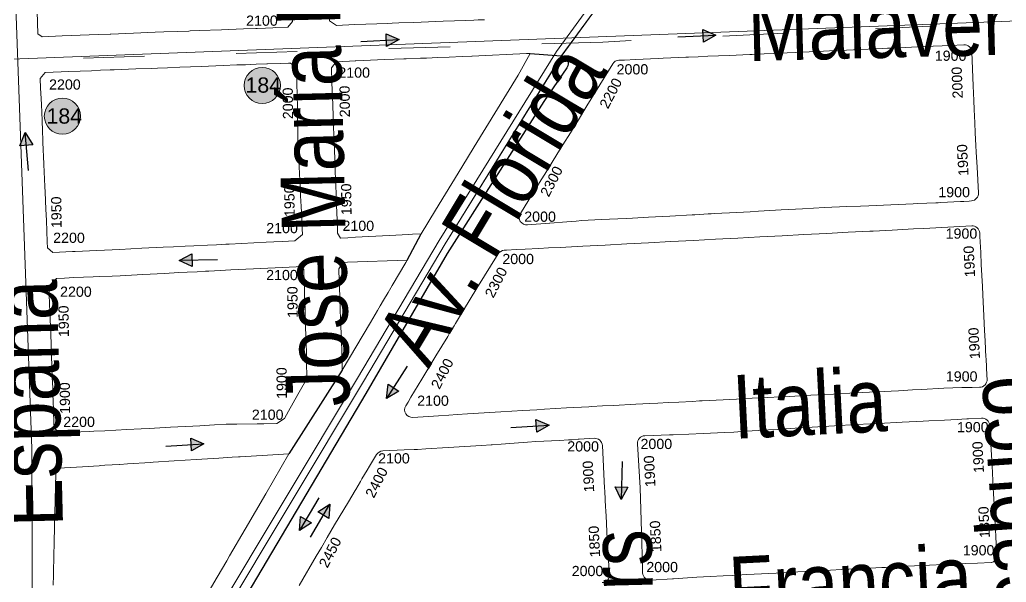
# Model space of a CAD drawing. Header units: millimetres. Extents: x 11558 to 23675, y 49449 to 61482.
# Drawn here: x 18738.4 to 19125.6, y 55538.5 to 55759.5 of the extents above; entities that cross this region are included whole.
import ezdxf

# ---------------------------------------------------------------- set-up
doc = ezdxf.new("R2010")
doc.units = ezdxf.units.MM
doc.linetypes.add('ACAD_ISO03W100', pattern=[30, 12, -18])
for name, color, linetype in [('0. plano base - nombres calles', 22, 'Continuous'), ('0. Plano Base - PLANO', 254, 'Continuous'), ('0. Plano base - sentido calles', 253, 'Continuous'), ('0. vias del tren', 252, 'VÍAS'), ('0.BARRIOS - DIVISIÓN', 12, 'ACAD_ISO03W100'), ('7. puesta en valor CC la lucila', 212, 'Continuous'), ('numeración', 7, 'Continuous')]:
    doc.layers.add(name, color=color, linetype=linetype)
doc.layers.add('Linea 184 IDA', color=7, linetype='Continuous', true_color=0x3d3d3d)
doc.layers.add('Linea 184 REGRESO', color=7, linetype='Continuous', true_color=0x18f75b)
doc.layers.get('7. puesta en valor CC la lucila').off()
doc.styles.get("Standard").update_dxf_attribs({"font": 'arial.ttf'})
doc.linetypes.add('VÍAS', pattern='A,0.15,[130,ltypeshp.shx,S=0.25,R=0,X=0,Y=0],0.15', length=0.3)

# ---------------------------------------------------------------- blocks, each defined once
blk = doc.blocks.new('MANZANAS')
at = {"layer": '0. Plano Base - PLANO', "color": 0, "linetype": 'VÍAS', "lineweight": 5, "ltscale": 4}
for points in [[(5638521.01, 6179852.54), (5638443.65, 6179752.06), (5638377.59, 6179651.23), (5638340.19, 6179582.84), (5638322.33, 6179538.74), (5638313.75, 6179517.56), (5638304.57, 6179494.88), (5638295.85, 6179465.56), (5638277.52, 6179391.47), (5638271.99, 6179354.9), (5638265.44, 6179267.8), (5638261.95, 6179205.01), (5638248.6, 6178985.17), (5638230.1, 6178585.9), (5638216.19, 6178231.93), (5638207.85, 6178052.52), (5638205.17, 6177994.89)], [(5638523.21, 6179851.07), (5638445.8, 6179750.53), (5638379.86, 6179649.87), (5638342.58, 6179581.7), (5638324.78, 6179537.75), (5638316.2, 6179516.57), (5638307.07, 6179494.01), (5638298.4, 6179464.87), (5638280.11, 6179390.95), (5638274.62, 6179354.6), (5638268.08, 6179267.63), (5638264.59, 6179204.86), (5638251.24, 6178985.03), (5638232.74, 6178585.79), (5638218.83, 6178231.82), (5638210.49, 6178052.39), (5638207.81, 6177994.74)]]:
    blk.add_lwpolyline(points, dxfattribs=at)
at = {"layer": '0. Plano Base - PLANO', "color": 0, "linetype": 'Continuous', "lineweight": 5}
for points in [[(5638416.85, 6179429.81), (5638423.44, 6179418.31), (5638426.32, 6179413.29), (5638428.06, 6179410.25), (5638430.66, 6179405.72), (5638432.62, 6179402.34), (5638435.13, 6179398), (5638436.46, 6179395.77), (5638439.49, 6179390.64), (5638444.62, 6179381.97, -0.404724), (5638443.65, 6179377.91), (5638442.88, 6179377.42), (5638441.13, 6179376.3), (5638440.02, 6179375.66), (5638433.3, 6179371.78), (5638432.37, 6179371.24), (5638431.57, 6179370.78), (5638425.44, 6179367.24), (5638423.89, 6179366.34), (5638416.31, 6179361.98), (5638408.77, 6179357.64), (5638405.98, 6179356.03), (5638401.26, 6179353.32), (5638393.66, 6179348.94), (5638386.23, 6179344.58), (5638378.99, 6179340.29), (5638371.34, 6179335.75), (5638368.56, 6179334.1), (5638364.05, 6179331.43), (5638356.41, 6179326.92), (5638355.36, 6179326.29), (5638354.3, 6179325.67), (5638349.79, 6179323.01), (5638348.9, 6179322.48), (5638341.38, 6179318.04), (5638334.11, 6179313.75), (5638328.71, 6179310.58), (5638326.54, 6179309.31), (5638318.07, 6179304.36), (5638311.54, 6179300.54), (5638309.57, 6179299.31), (5638306.48, 6179297.37), (5638300.84, 6179293.83), (5638300.75, 6179293.77), (5638293.36, 6179289.14, -0.615812), (5638288.77, 6179291.91), (5638289.26, 6179298.19), (5638289.96, 6179307.34), (5638290.16, 6179309.96), (5638291.07, 6179321.79), (5638291.2, 6179323.49), (5638291.63, 6179329.11), (5638291.74, 6179330.61), (5638292.02, 6179334.28), (5638292.52, 6179341.4), (5638293.87, 6179360.71, -0.249214), (5638295.36, 6179363.1), (5638297.23, 6179364.17), (5638301.04, 6179366.38), (5638308.75, 6179370.83), (5638310.47, 6179371.83), (5638318.12, 6179376.25), (5638319, 6179376.76), (5638322.36, 6179378.7), (5638325.66, 6179380.6), (5638332.93, 6179384.8), (5638339.89, 6179388.82), (5638340.66, 6179389.26), (5638344.76, 6179391.62), (5638347.98, 6179393.49), (5638352.6, 6179396.15), (5638355.38, 6179397.76), (5638360.17, 6179400.52), (5638362.98, 6179402.14), (5638367, 6179404.47), (5638370.36, 6179406.41), (5638377.69, 6179410.64), (5638385.1, 6179414.93), (5638386.81, 6179415.92), (5638388.52, 6179416.91), (5638389.51, 6179417.48), (5638392.76, 6179419.36), (5638399.13, 6179423.05), (5638402.29, 6179424.87), (5638405.35, 6179426.64), (5638408.09, 6179428.23), (5638412.74, 6179430.92, -0.41535)], [(5638296.92, 6179206.51), (5638288.26, 6179201.3, -0.605099), (5638283.72, 6179204.06), (5638283.83, 6179205.78), (5638283.97, 6179208.02), (5638284.51, 6179216.3), (5638285.19, 6179226.92), (5638285.76, 6179235.82), (5638285.86, 6179237.3), (5638286.08, 6179240.69), (5638286.15, 6179241.84), (5638286.54, 6179247.83), (5638287.22, 6179257.97), (5638288.36, 6179273.73, -0.246623), (5638289.83, 6179276.1), (5638290.6, 6179276.55), (5638293.94, 6179278.52), (5638296.92, 6179280.27), (5638301.53, 6179282.98), (5638304.8, 6179284.9), (5638308.85, 6179287.28), (5638316.49, 6179291.77), (5638324.07, 6179296.22), (5638331.34, 6179300.5), (5638338.75, 6179304.86), (5638346.25, 6179309.27), (5638353.98, 6179313.81), (5638361.44, 6179318.2), (5638368.97, 6179322.62), (5638376.43, 6179327), (5638384.03, 6179331.47), (5638391.37, 6179335.78), (5638399.12, 6179340.34), (5638406.34, 6179344.59), (5638413.77, 6179348.96), (5638414.84, 6179349.58), (5638421.27, 6179353.36), (5638428.55, 6179357.64), (5638432, 6179359.67), (5638448.25, 6179369.22, -0.414837), (5638452.36, 6179368.15), (5638453.02, 6179367.02), (5638456.2, 6179361.6), (5638458.58, 6179357.52), (5638462.99, 6179349.99), (5638464.65, 6179347.15), (5638467.43, 6179342.39), (5638471.72, 6179335.06), (5638473.75, 6179331.59), (5638475.44, 6179328.71), (5638477.1, 6179325.86), (5638477.2, 6179325.7), (5638477.33, 6179325.48), (5638480.62, 6179319.85), (5638481.4, 6179318.52, -0.42753), (5638480.21, 6179314.35), (5638477.68, 6179313.01), (5638474.02, 6179311.09), (5638467.97, 6179307.54), (5638460.37, 6179303.08), (5638457.38, 6179301.32), (5638452.63, 6179298.53), (5638445.24, 6179294.19), (5638437.94, 6179289.89), (5638430.53, 6179285.53), (5638427.49, 6179283.74), (5638422.94, 6179281.06), (5638415.72, 6179276.81), (5638412.79, 6179275.11), (5638408.06, 6179272.36), (5638400.42, 6179267.87), (5638397.72, 6179266.29), (5638393.19, 6179263.63), (5638386.01, 6179259.41), (5638385.11, 6179258.89), (5638382.84, 6179257.55), (5638378.2, 6179254.83), (5638374.58, 6179252.7), (5638371.08, 6179250.64), (5638368.34, 6179249.04), (5638363.56, 6179246.23), (5638356.01, 6179241.8), (5638352.24, 6179239.59), (5638348.57, 6179237.44), (5638347.64, 6179236.88), (5638340.1, 6179232.44), (5638332.67, 6179227.99), (5638330.07, 6179226.43), (5638325.33, 6179223.59), (5638317.9, 6179219.13), (5638306.68, 6179212.38), (5638303.2, 6179210.28), (5638300.37, 6179208.58)], [(5638396.49, 6179188.69), (5638392.7, 6179195.51), (5638391.17, 6179198.26), (5638390.23, 6179199.95), (5638388.65, 6179202.79), (5638384.36, 6179210.51), (5638380.19, 6179217.83), (5638371.31, 6179232.76, -0.42004), (5638372.41, 6179236.9), (5638380.85, 6179241.69), (5638382.04, 6179242.37), (5638387.49, 6179245.47), (5638392.36, 6179248.24), (5638399.66, 6179252.44), (5638402.69, 6179254.26), (5638406.9, 6179256.79), (5638410.95, 6179259.22), (5638414.41, 6179261.3), (5638417.4, 6179263.09), (5638421.72, 6179265.68), (5638426.86, 6179268.77), (5638429.15, 6179270.15), (5638436.66, 6179274.65), (5638444.06, 6179279.04), (5638448.91, 6179281.89), (5638451.53, 6179283.43), (5638459.57, 6179288.14), (5638466.71, 6179292.33), (5638468.69, 6179293.49), (5638473.92, 6179296.56), (5638478.26, 6179299.11), (5638479.8, 6179300.01), (5638481.55, 6179301.04), (5638482.04, 6179301.32), (5638482.09, 6179301.36), (5638486.54, 6179303.96, -0.411217), (5638490.63, 6179302.92), (5638491.27, 6179301.86), (5638494.44, 6179296.58), (5638498.82, 6179289.2), (5638503.2, 6179281.79), (5638507.65, 6179274.24), (5638510.82, 6179268.87), (5638511.46, 6179267.79), (5638513.07, 6179265.06), (5638516.74, 6179258.86), (5638516.77, 6179258.78), (5638517.08, 6179257.96), (5638517.08, 6179257), (5638516.73, 6179256.1), (5638516.09, 6179255.39), (5638516, 6179255.34), (5638511.3, 6179252.67), (5638507.28, 6179250.39), (5638504.27, 6179248.68), (5638495.06, 6179243.34), (5638487.48, 6179238.9), (5638486.51, 6179238.33), (5638483.54, 6179236.59), (5638480.13, 6179234.59), (5638478.89, 6179233.87), (5638472.59, 6179230.18), (5638465.15, 6179225.83), (5638457.69, 6179221.46), (5638450.4, 6179217.16), (5638442.99, 6179212.78), (5638438.05, 6179209.87), (5638435.56, 6179208.4), (5638432.97, 6179206.87), (5638428.15, 6179204.02), (5638425.09, 6179202.22), (5638420.64, 6179199.6), (5638416.15, 6179196.97), (5638408.29, 6179192.2), (5638407.95, 6179192), (5638400.66, 6179187.58, -0.425241)]]:
    blk.add_lwpolyline(points, format="xyb", close=True, dxfattribs=at)
for points in [[(5638241.21, 6179352.94), (5638239.05, 6179351.71), (5638237.59, 6179350.88), (5638234.84, 6179349.31), (5638227.09, 6179344.9), (5638219.63, 6179340.66), (5638216.99, 6179339.16), (5638211.98, 6179336.3), (5638209.7, 6179335.01), (5638207.94, 6179334.01), (5638204.42, 6179332), (5638196.91, 6179327.73), (5638190.71, 6179324.2), (5638187.49, 6179324.48), (5638186.52, 6179326.19)], [(5638171.98, 6179322.32), (5638174.71, 6179317.58), (5638174.05, 6179314.73), (5638170, 6179312.43), (5638168.98, 6179311.85), (5638166.47, 6179310.42), (5638163.55, 6179308.75), (5638163.21, 6179308.56), (5638163.09, 6179308.49), (5638158.91, 6179306.11), (5638151.36, 6179301.8), (5638143.74, 6179297.46), (5638140.67, 6179295.71), (5638140.21, 6179295.45), (5638136.39, 6179293.27), (5638131.73, 6179290.62), (5638128.82, 6179288.96), (5638121.41, 6179284.74), (5638113.69, 6179280.34), (5638113.43, 6179280.19), (5638109.39, 6179277.89), (5638106.24, 6179276.09), (5638103.13, 6179274.32), (5638097.06, 6179270.86), (5638090.21, 6179266.96), (5638088.21, 6179267.23), (5638083.88, 6179274.82)], [(5638193.34, 6179077.77), (5638191.63, 6179081.25), (5638190.34, 6179083.88), (5638189.09, 6179086.43), (5638187.71, 6179089.26), (5638186.56, 6179091.6), (5638185.65, 6179093.45), (5638185.34, 6179094.08), (5638183.93, 6179096.96), (5638182.75, 6179099.37), (5638181.4, 6179102.13), (5638180.95, 6179103.02), (5638173.99, 6179117.22), (5638174.41, 6179119.66), (5638176.08, 6179120.67), (5638182.1, 6179124.29), (5638187.73, 6179127.69), (5638188.06, 6179127.89), (5638189.72, 6179128.89), (5638194.58, 6179131.82), (5638194.75, 6179131.92), (5638197.26, 6179133.42), (5638205.01, 6179138.1), (5638205.92, 6179138.65), (5638213.04, 6179142.94), (5638220.43, 6179147.39), (5638228.07, 6179151.99), (5638232.52, 6179154.67), (5638234.66, 6179155.96), (5638235.3, 6179156.35), (5638244.46, 6179161.87), (5638251.64, 6179166.19), (5638250.88, 6179148.01), (5638250.15, 6179132.07), (5638249.56, 6179119.86), (5638249.45, 6179117.59), (5638249.09, 6179110.23), (5638248.61, 6179100.31)]]:
    blk.add_lwpolyline(points, dxfattribs=at)
at = {"layer": '0. Plano Base - PLANO', "color": 0}
blk.add_lwpolyline([(5638263.29, 6179349.42), (5638274.46, 6179354.23, -0.57944), (5638278.62, 6179351.11), (5638276.65, 6179335.16), (5638270.51, 6179264.67), (5638267.52, 6179201.11), (5638258.1, 6179029.48), (5638257.41, 6179013.47, -0.261341), (5638255.87, 6179010.97), (5638243.11, 6179003.91)], format="xyb", dxfattribs=at)
at = {"layer": '0. Plano Base - PLANO', "color": 0, "linetype": 'Continuous', "lineweight": 5}
for points in [[(5638233.04, 6179252.17), (5638230.56, 6179250.71), (5638228.74, 6179251.87), (5638227.63, 6179253.81), (5638226.06, 6179256.59), (5638224.79, 6179258.82), (5638223.23, 6179261.56), (5638221, 6179265.5), (5638216.72, 6179273.02), (5638212.42, 6179280.6), (5638208.11, 6179288.19), (5638203.82, 6179295.73), (5638203.77, 6179295.82), (5638199.44, 6179303.44), (5638196.62, 6179308.41), (5638197.21, 6179311.39), (5638201.65, 6179314.01), (5638203.59, 6179315.16), (5638203.84, 6179315.3), (5638206.29, 6179316.74), (5638213.75, 6179321.02), (5638220.22, 6179324.69), (5638221.01, 6179325.14), (5638225.89, 6179327.91), (5638227.92, 6179329.06), (5638231.86, 6179331.29), (5638235.66, 6179333.45), (5638240.1, 6179336.02), (5638243.36, 6179337.92), (5638243.45, 6179337.97), (5638261.97, 6179348.73), (5638263.29, 6179349.42), (5638262.92, 6179339.72), (5638260.63, 6179306.71), (5638260, 6179297.35), (5638258.67, 6179277.69), (5638257.94, 6179266.86), (5638254.98, 6179265.12), (5638253.62, 6179264.31), (5638247.2, 6179260.53), (5638240.2, 6179256.41), (5638235.64, 6179253.72)], [(5638097.11, 6179252.02), (5638097.74, 6179255.03), (5638103.25, 6179258.17), (5638105.85, 6179259.65), (5638113.54, 6179264.03), (5638116.6, 6179265.78), (5638119.91, 6179267.67), (5638121.29, 6179268.46), (5638128.63, 6179272.64), (5638133.99, 6179275.69), (5638136.03, 6179276.85), (5638139.51, 6179278.84), (5638143.72, 6179281.24), (5638150.94, 6179285.35), (5638158.53, 6179289.68), (5638163.11, 6179292.3), (5638166.14, 6179294.02), (5638169.74, 6179296.08), (5638173.33, 6179298.12), (5638173.66, 6179298.31), (5638178.08, 6179300.79), (5638180.75, 6179302.29), (5638181.5, 6179302.7), (5638184.58, 6179302.01), (5638185.86, 6179299.65), (5638187.37, 6179296.87), (5638191.84, 6179288.6), (5638192.91, 6179286.64), (5638196.07, 6179280.82), (5638198.13, 6179277.04), (5638200.22, 6179273.44), (5638201.79, 6179270.73), (5638204.69, 6179265.73), (5638205.88, 6179263.69), (5638208.42, 6179259.31), (5638209.05, 6179258.23), (5638211.17, 6179254.57), (5638212.3, 6179252.63), (5638214.42, 6179248.98), (5638216.71, 6179245.03), (5638215.26, 6179241.51), (5638210.92, 6179238.98), (5638208.13, 6179237.36), (5638205.51, 6179235.83), (5638192.92, 6179228.5), (5638191.78, 6179227.84), (5638188.64, 6179226.01), (5638185.5, 6179224.18), (5638180.85, 6179221.48), (5638177.97, 6179219.8), (5638173.99, 6179217.48), (5638170.5, 6179215.45), (5638163.21, 6179211.2), (5638155.82, 6179206.9), (5638147.99, 6179202.34), (5638140.64, 6179198.06), (5638139.65, 6179197.49), (5638133.07, 6179193.66), (5638130.31, 6179194.32), (5638129.15, 6179196.33), (5638127.05, 6179199.97), (5638124.98, 6179203.59), (5638122.71, 6179207.52), (5638119.39, 6179213.31), (5638118.29, 6179215.21), (5638113.94, 6179222.77), (5638113.85, 6179222.93), (5638109.67, 6179230.19), (5638109.23, 6179230.96), (5638107.37, 6179234.2), (5638105.36, 6179237.68), (5638102.22, 6179243.15), (5638100.01, 6179246.99), (5638099, 6179248.74)], [(5638256.3, 6179226.72), (5638255.13, 6179205), (5638249.02, 6179216.06), (5638246.88, 6179219.82), (5638243.54, 6179225.69), (5638239.02, 6179233.64), (5638236, 6179238.94), (5638235.58, 6179239.66), (5638235.8, 6179242.67), (5638237.38, 6179243.57), (5638257.83, 6179255.17), (5638257.77, 6179254.04), (5638257.2, 6179243.61), (5638257.03, 6179240.4), (5638256.84, 6179236.85), (5638256.71, 6179234.34), (5638256.59, 6179232.21)], [(5638175.21, 6179136.16), (5638168.16, 6179132.04), (5638165.28, 6179132.67), (5638164.21, 6179134.56), (5638159.78, 6179142.37), (5638158.95, 6179143.83), (5638157.61, 6179146.2), (5638156.37, 6179148.37), (5638155.51, 6179149.89), (5638151.21, 6179157.47), (5638147.02, 6179164.86), (5638142.78, 6179172.34), (5638137.74, 6179181.17), (5638138.07, 6179182.27), (5638138.45, 6179183.59), (5638138.94, 6179185.28), (5638141.67, 6179186.85), (5638144.89, 6179188.7), (5638151.51, 6179192.5), (5638153.47, 6179193.62), (5638157.98, 6179196.21), (5638160.66, 6179197.75), (5638168.4, 6179202.24), (5638175.68, 6179206.54), (5638180.59, 6179209.44), (5638183.39, 6179211.09), (5638186.78, 6179213.09), (5638189.61, 6179214.76), (5638190.76, 6179215.44), (5638194.58, 6179217.67), (5638198.18, 6179219.78), (5638205.81, 6179224.25), (5638213.21, 6179228.57), (5638220.3, 6179232.72), (5638221.56, 6179233.45), (5638223.47, 6179233.13), (5638224.06, 6179232.08), (5638227.3, 6179226.3), (5638228.81, 6179223.62), (5638229.58, 6179222.24), (5638231.43, 6179218.95), (5638231.89, 6179218.13), (5638233.41, 6179215.44), (5638235.13, 6179212.36), (5638235.58, 6179211.56), (5638237.33, 6179208.44), (5638239.83, 6179203.9), (5638241.38, 6179201.07), (5638244.02, 6179196.27), (5638244.37, 6179195.64), (5638244.19, 6179190.64), (5638244.11, 6179188.43), (5638243.98, 6179184.79), (5638243.84, 6179181.01), (5638243.73, 6179177.73), (5638242.07, 6179174.54), (5638237.54, 6179172.11), (5638235.26, 6179170.89), (5638228.15, 6179167.08), (5638224.47, 6179165.11), (5638220.59, 6179162.82), (5638215.58, 6179159.87), (5638213.22, 6179158.48), (5638205.63, 6179154.01), (5638198.38, 6179149.74), (5638195.71, 6179148.17), (5638190.86, 6179145.31), (5638183.37, 6179140.93), (5638179.71, 6179138.79), (5638178.24, 6179137.93)]]:
    blk.add_lwpolyline(points, close=True, dxfattribs=at)
at = {"layer": '0. Plano Base - PLANO', "color": 0}
for points in [[(5638257.83, 6179255.17), (5638257.94, 6179266.86)], [(5638255.13, 6179205), (5638251.64, 6179166.19)]]:
    blk.add_lwpolyline(points, dxfattribs=at)
at = {"layer": '0. Plano Base - PLANO', "color": 0, "linetype": 'Continuous', "lineweight": 5}
blk.add_lwpolyline([(5638279.08, 6179122.12), (5638279.76, 6179135.49), (5638279.96, 6179139.46), (5638280.2, 6179143.88), (5638280.5, 6179149.7), (5638281.11, 6179160.25), (5638281.4, 6179165.33), (5638281.43, 6179165.85), (5638281.64, 6179169.44), (5638281.71, 6179170.64), (5638281.96, 6179174.63), (5638282.08, 6179176.47), (5638282.41, 6179181.77, -0.250884), (5638283.9, 6179184.18), (5638291.18, 6179188.4), (5638294.61, 6179190.38), (5638295.73, 6179191.03), (5638298.5, 6179192.64), (5638306.03, 6179197.16), (5638317.29, 6179203.92), (5638320.48, 6179205.89), (5638320.9, 6179206.15), (5638323.9, 6179208), (5638328.24, 6179210.68), (5638332.66, 6179213.45), (5638335.51, 6179215.13), (5638343.54, 6179219.85), (5638346.63, 6179221.67), (5638346.88, 6179221.82), (5638347.66, 6179222.29), (5638349.88, 6179223.62), (5638350.19, 6179223.8), (5638355.27, 6179226.86, -0.41706), (5638359.4, 6179225.81), (5638363.58, 6179218.69), (5638365.09, 6179216.12), (5638367.9, 6179211.34), (5638368.46, 6179210.4), (5638368.54, 6179210.26), (5638368.56, 6179210.22), (5638371.68, 6179204.92), (5638372.35, 6179203.78), (5638374.8, 6179199.62), (5638376.77, 6179196.27), (5638381.5, 6179188.3), (5638385.24, 6179182.15, -0.420526), (5638384.17, 6179177.99)], format="xyb", dxfattribs=at)
blk = doc.blocks.new('184 ida')
at = {"layer": 'Linea 184 IDA', "lineweight": 211, "true_color": 0xededed}
h = blk.add_hatch(color=7, dxfattribs=at)
h.dxf.hatch_style = 1
edge = h.paths.add_edge_path()
edge.add_arc((0, 0), 7.11, 0, 360)
at = {"layer": 'Linea 184 IDA', "lineweight": 9}
blk.add_circle((0, 0), 7.11, dxfattribs=at)
at = {"layer": 'Linea 184 IDA', "lineweight": 15, "insert": (-6.6, 3.17), "char_height": 6, "attachment_point": 1}
blk.add_mtext_dynamic_manual_height_columns('184', width=16.4579, gutter_width=12.5, heights=[0], dxfattribs=at)
blk = doc.blocks.new('184 vuelta')
at = {"layer": 'Linea 184 REGRESO', "lineweight": 211, "true_color": 0xededed}
h = blk.add_hatch(color=7, dxfattribs=at)
h.dxf.hatch_style = 1
edge = h.paths.add_edge_path()
edge.add_arc((0, 0), 7.11, 0, 360)
at = {"layer": 'Linea 184 REGRESO', "lineweight": 9}
blk.add_circle((0, 0), 7.11, dxfattribs=at)
at = {"layer": 'Linea 184 REGRESO', "lineweight": 15, "insert": (-6.26, 3.05), "char_height": 6, "attachment_point": 1}
blk.add_mtext_dynamic_manual_height_columns('184', width=16.4579, gutter_width=12.5, heights=[0], dxfattribs=at)

msp = doc.modelspace()

# ---------------------------------------------------------------- hatches: boundary and pattern name
at = {"layer": '0. Plano base - sentido calles', "linetype": 'Continuous', "lineweight": 25, "ltscale": 2, "true_color": 0x1a1a1a}
h = msp.add_hatch(color=250, dxfattribs=at)
h.dxf.hatch_style = 1
h.paths.add_polyline_path([(18887.26, 55751.71), (18882.14, 55753.97), (18882.26, 55751.47)])
h.paths.add_polyline_path([(18887.26, 55751.71), (18882.26, 55751.47), (18882.38, 55748.97)])
h = msp.add_hatch(color=250, dxfattribs=at)
h.dxf.hatch_style = 1
h.paths.add_polyline_path([(19011.61, 55753.48), (19006.49, 55755.73), (19006.61, 55753.23)])
h.paths.add_polyline_path([(19011.61, 55753.48), (19006.61, 55753.23), (19006.74, 55750.74)])
h = msp.add_hatch(color=250, dxfattribs=at)
h.dxf.hatch_style = 1
h.paths.add_polyline_path([(18740.54, 55715.18), (18738.46, 55709.99), (18740.95, 55710.2)])
h.paths.add_polyline_path([(18740.54, 55715.18), (18740.95, 55710.2), (18743.45, 55710.4)])
h = msp.add_hatch(color=250, dxfattribs=at)
h.dxf.hatch_style = 1
h.paths.add_polyline_path([(18800.97, 55664.93), (18806.01, 55662.51), (18805.97, 55665.01)])
h.paths.add_polyline_path([(18800.97, 55664.93), (18805.97, 55665.01), (18805.93, 55667.51)])
h = msp.add_hatch(color=250, dxfattribs=at)
h.dxf.hatch_style = 1
h.paths.add_polyline_path([(18882.37, 55610.72), (18887.16, 55613.6), (18885.05, 55614.94)])
h.paths.add_polyline_path([(18882.37, 55610.72), (18885.05, 55614.94), (18882.94, 55616.29)])
h = msp.add_hatch(color=250, dxfattribs=at)
h.dxf.hatch_style = 1
h.paths.add_polyline_path([(18946.14, 55600.23), (18941, 55602.43), (18941.15, 55599.93)])
h.paths.add_polyline_path([(18946.14, 55600.23), (18941.15, 55599.93), (18941.3, 55597.44)])
h = msp.add_hatch(color=250, dxfattribs=at)
h.dxf.hatch_style = 1
h.paths.add_polyline_path([(18810.64, 55592.89), (18805.5, 55595.09), (18805.65, 55592.59)])
h.paths.add_polyline_path([(18810.64, 55592.89), (18805.65, 55592.59), (18805.8, 55590.09)])
h = msp.add_hatch(color=250, dxfattribs=at)
h.dxf.hatch_style = 1
h.paths.add_polyline_path([(18974.49, 55570.97), (18977.12, 55575.9), (18974.62, 55575.96)])
h.paths.add_polyline_path([(18974.49, 55570.97), (18974.62, 55575.96), (18972.12, 55576.03)])
h = msp.add_hatch(color=250, dxfattribs=at)
h.dxf.hatch_style = 1
h.paths.add_polyline_path([(18860.05, 55569.18), (18855.37, 55566.14), (18857.52, 55564.87)])
h.paths.add_polyline_path([(18860.05, 55569.18), (18857.52, 55564.87), (18859.68, 55563.6)])
h = msp.add_hatch(color=250, dxfattribs=at)
h.dxf.hatch_style = 1
h.paths.add_polyline_path([(18848.15, 55558.78), (18852.84, 55561.82), (18850.68, 55563.09)])
h.paths.add_polyline_path([(18848.15, 55558.78), (18850.68, 55563.09), (18848.52, 55564.36)])

# ---------------------------------------------------------------- linework, layer by layer
at = {"layer": '0. Plano base - sentido calles', "color": 250, "linetype": 'Continuous', "lineweight": 25, "ltscale": 2, "true_color": 0x1a1a1a}
for points in [[(18872.27, 55750.98), (18887.26, 55751.71), (18882.38, 55748.97), (18882.14, 55753.97), (18887.26, 55751.71)], [(18996.63, 55752.75), (19011.61, 55753.48), (19006.74, 55750.74), (19006.49, 55755.73), (19011.61, 55753.48)], [(18741.78, 55700.23), (18740.54, 55715.18), (18743.45, 55710.4), (18738.46, 55709.99), (18740.54, 55715.18)], [(18815.97, 55665.18), (18800.97, 55664.93), (18805.93, 55667.51), (18806.01, 55662.51), (18800.97, 55664.93)], [(18890.42, 55623.38), (18882.37, 55610.72), (18882.94, 55616.29), (18887.16, 55613.6), (18882.37, 55610.72)], [(18931.17, 55599.33), (18946.14, 55600.23), (18941.3, 55597.44), (18941, 55602.43), (18946.14, 55600.23)], [(18795.67, 55591.99), (18810.64, 55592.89), (18805.8, 55590.09), (18805.5, 55595.09), (18810.64, 55592.89)], [(18974.87, 55585.96), (18974.49, 55570.97), (18972.12, 55576.03), (18977.12, 55575.9), (18974.49, 55570.97)], [(18855.74, 55571.71), (18848.15, 55558.78), (18848.52, 55564.36), (18852.84, 55561.82), (18848.15, 55558.78)], [(18852.46, 55556.25), (18860.05, 55569.18), (18859.68, 55563.6), (18855.37, 55566.14), (18860.05, 55569.18)]]:
    msp.add_lwpolyline(points, dxfattribs=at)
at = {"layer": '0. vias del tren', "color": 252, "lineweight": 13, "ltscale": 5}
for points in [[(19399.43, 56073.87), (19284.45, 56020.37), (19179.34, 55961.35), (19114.63, 55917.9), (19078.44, 55887), (19061.07, 55872.16), (19042.46, 55856.27), (19021.21, 55834.28), (18970.78, 55776.97), (18949.02, 55747.07), (18903.05, 55672.8), (18871, 55618.7), (18757.81, 55429.76), (18557.32, 55083.99), (18381.78, 54776.29), (18291.66, 54620.93), (18262.71, 54571.02)], [(19400.7, 56071.54), (19285.66, 56018.01), (19180.73, 55959.09), (19116.23, 55915.79), (19080.16, 55884.99), (19062.79, 55870.15), (19044.28, 55854.34), (19023.15, 55832.48), (18972.85, 55775.32), (18951.22, 55745.59), (18905.31, 55671.43), (18873.28, 55617.34), (18760.08, 55428.42), (18559.61, 55082.67), (18384.07, 54774.98), (18293.95, 54619.6), (18264.99, 54569.67)]]:
    msp.add_lwpolyline(points, dxfattribs=at)
at = {"layer": '0.BARRIOS - DIVISIÓN', "color": 14, "lineweight": 18, "ltscale": 2}
msp.add_lwpolyline([(21185.39, 56161.52), (21178.83, 56000.77), (21300.45, 55999.5), (21270.69, 55899.86), (21171.53, 55912.66), (21162.25, 55848.43), (21316.32, 55824.7), (21324.08, 55861.86), (21338.64, 55861.3), (21331.71, 55780.29), (21308.87, 55782.23), (21312.44, 55804.88), (21216.26, 55816.03), (21208.47, 55759.38), (21183.69, 55761.94), (21190.38, 55818.05), (20969.49, 55832.27), (20681.41, 55821.47), (19757.42, 55789.39), (18967.23, 55750.75), (18450.62, 55734.7), (17997.13, 55715.25), (17552.48, 55699.13), (17505.57, 56634.4)], dxfattribs=at)
at = {"layer": 'Linea 184 IDA', "lineweight": 15}
msp.add_lwpolyline([(16878.08, 55675.73), (16878.08, 55675.73), (17560.61, 55699.89), (18038.89, 55717.75), (18690.12, 55742.26), (19230.3, 55762.91), (19236.52, 55614.09), (19251.64, 55253.73), (19262.26, 55226.04), (19274.53, 55208.74), (19283.65, 54973.8), (19287.89, 54757.11), (19014.44, 54750.37), (18782.58, 54745.19), (18798.61, 54167.16), (18802.28, 53937.09), (19426.76, 53949.15), (19593.58, 53953.2), (19584.37, 53851.92), (19560.85, 53617.56), (19560.94, 53604.07), (19532.14, 53324.74)], dxfattribs=at)
at = {"layer": 'Linea 184 REGRESO', "lineweight": 15}
msp.add_lwpolyline([(18925.72, 54068.75), (18922.92, 54234.62), (18918.46, 54436.58), (18911.58, 54637.9), (18907.37, 54799.57), (18905.84, 54856.34), (19338.26, 54867.96), (19412.79, 54869.99), (19406.06, 55113.31), (19396.81, 55329.57), (19392.8, 55476.76), (19078.64, 55459.12), (18743.66, 55443.55), (18743.13, 55591.1), (18726.44, 56046.68), (18224.33, 56024.77), (17468.49, 55994.84), (17081.69, 55981.68), (16780.07, 55969.7), (16774.1, 56072.01)], dxfattribs=at)

# ---------------------------------------------------------------- block references
at = {"layer": '0. Plano Base - PLANO', "color": 28, "lineweight": 5, "true_color": 0x0d0d0d, "rotation": 332.5463477508169}
msp.add_blockref('MANZANAS', (-7833237.48, -2828296.13), dxfattribs=at)
at = {"layer": '7. puesta en valor CC la lucila', "color": 250, "lineweight": 30, "rotation": 332.5463477508169}
msp.add_blockref('MANZANAS', (-7833237.48, -2828296.13), dxfattribs=at)
at = {"layer": 'Linea 184 IDA', "lineweight": 15}
msp.add_blockref('184 ida', (18833.56, 55733.68), dxfattribs=at)
at = {"layer": 'Linea 184 REGRESO', "lineweight": 15}
msp.add_blockref('184 vuelta', (18755.11, 55721.63), dxfattribs=at)

# ---------------------------------------------------------------- texts
at = {"layer": '0. plano base - nombres calles', "color": 250, "lineweight": 15, "true_color": 0x1a1a1a, "char_height": 25, "attachment_point": 1}
for s, insert, rotation in [('{\\fArial Narrow|b0|i0|c0|p34;Jose María Paz}', (18843, 55607.23), 91.4248), ('{\\fArial Narrow|b0|i0|c0|p34;Malaver}', (19023.78, 55768.22), 1.4523), ('{\\fArial Narrow|b0|i0|c0|p34;Av. Florida}', (18877.43, 55634.9), 59.0622), ('{\\fArial Narrow|b0|i0|c0|p34;España}', (18730.37, 55559.84), 91.4248), ('{\\fArial Narrow|b0|i0|c0|p34;Italia}', (19017.55, 55619.8), 2.8916), ('{\\fArial Narrow|b0|i0|c0|p34;Chacabuco}', (19120.12, 55473.94), 93.9191), ('{\\fArial Narrow|b0|i0|c0|p34;Liniers}', (18963.4, 55474.52), 91.4248), ('{\\fArial Narrow|b0|i0|c0|p34;Francia}', (19016.11, 55548.39), 2.8916)]:
    msp.add_mtext_dynamic_manual_height_columns(s, width=329.255, gutter_width=12.5, heights=[0], dxfattribs=dict(at, insert=insert, rotation=rotation))
at = {"layer": 'numeración', "color": 251, "true_color": 0x606162, "char_height": 4, "attachment_point": 1}
for s, insert in [('2100', (18827.21, 55761.15)), ('1900', (19097.54, 55747.37)), ('2100', (18863.42, 55740.74)), ('2000', (18972.64, 55742.03)), ('2200', (18749.87, 55736.06)), ('1900', (19098.93, 55693.77)), ('2000', (18936.39, 55684.14)), ('2100', (18835.12, 55679.65)), ('2100', (18865.04, 55680.53)), ('2200', (18751.48, 55675.84)), ('1900', (19101.8, 55677.49)), ('2000', (18927.79, 55667.51)), ('2100', (18835.08, 55661.21)), ('2200', (18754.19, 55654.66)), ('1900', (19101.88, 55621.38)), ('2100', (18894.36, 55611.84)), ('2100', (18829.47, 55606.33)), ('2200', (18755.44, 55603.52)), ('1900', (19106.25, 55601.44)), ('2000', (18953.29, 55593.89)), ('2000', (18982.03, 55594.84)), ('2100', (18879.03, 55589.19)), ('1900', (19108.53, 55553.07)), ('2000', (18955.02, 55544.93)), ('2000', (18984.31, 55546.48))]:
    msp.add_mtext_dynamic_manual_height_columns(s, width=16.0314, gutter_width=12.5, heights=[0], dxfattribs=dict(at, insert=insert))
for s, insert, rotation in [('2000', (19104.57, 55728.51), 92.252), ('2000', (18863.98, 55721.16), 90.6203), ('2200', (18965.7, 55726.04), 62.743), ('2000', (18841.67, 55720.41), 90.6203), ('1950', (19106.82, 55698.08), 92.9593), ('2300', (18942.45, 55691.41), 62.743), ('1950', (18842.3, 55681.96), 90.6203), ('1950', (18864.61, 55682.71), 90.6203), ('1950', (18750.8, 55677.61), 90.6203), ('1950', (19109.41, 55658.19), 92.9593), ('2300', (18920.7, 55651.72), 62.743), ('1950', (18843.5, 55642.33), 90.6203), ('1950', (18753.66, 55634.79), 90.6203), ('1900', (19111.31, 55626.06), 92.9593), ('2400', (18899.57, 55615.88), 62.743), ('1900', (18839.24, 55610.51), 90.6203), ('1900', (18754.14, 55604.62), 90.6203), ('1900', (19112.88, 55581.34), 92.9593), ('1900', (18959.89, 55573.73), 92.9593), ('1900', (18983.92, 55575.78), 92.9593), ('2400', (18873.79, 55573.11), 62.743), ('1850', (19115.22, 55555.78), 92.9593), ('1850', (18986.27, 55550.22), 92.9593), ('1850', (18962.23, 55548.17), 92.9593), ('2450', (18855.56, 55545.65), 62.743)]:
    msp.add_mtext_dynamic_manual_height_columns(s, width=16.0314, gutter_width=12.5, heights=[0], dxfattribs=dict(at, insert=insert, rotation=rotation))

doc.saveas('drawing.dxf')
